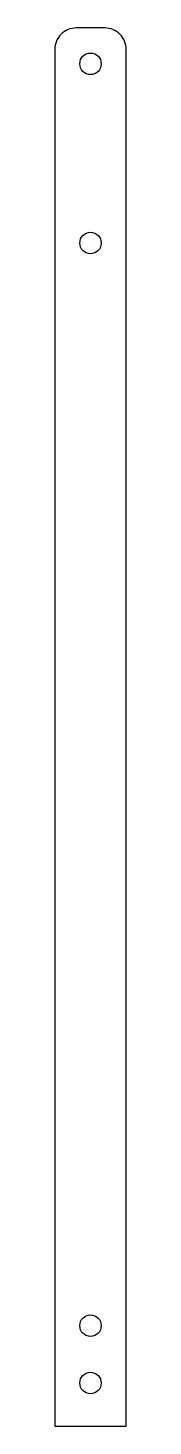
# Model space of a CAD drawing. Header units: millimetres. Extents: x 0 to 10, y 0 to 195.
import ezdxf

# ---------------------------------------------------------------- set-up
doc = ezdxf.new("R2010")
doc.units = ezdxf.units.MM

msp = doc.modelspace()

# ---------------------------------------------------------------- linework, layer by layer
msp.add_lwpolyline([(10, 192, 0.414214), (7, 195), (3, 195, 0.414214), (0, 192), (0, 0), (10, 0)], format="xyb", close=True)
for centre in [(5, 190), (5, 165), (5, 14), (5, 6)]:
    msp.add_circle(centre, 1.5)

doc.saveas('drawing.dxf')
